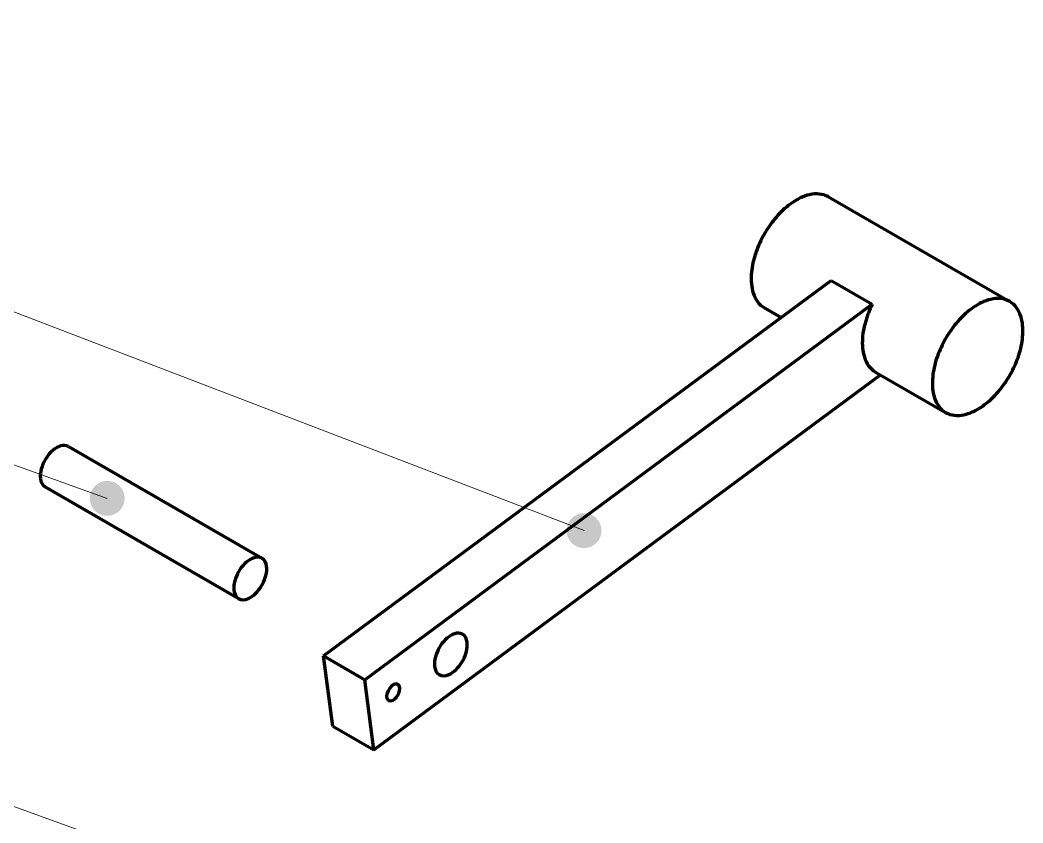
# Model space of a CAD drawing. Header units: millimetres. Extents: x 0 to 841, y 0 to 594.
# Drawn here: x 273.55 to 307.99, y 451.87 to 479.44 of the extents above; entities that cross this region are included whole.
import ezdxf

# ---------------------------------------------------------------- set-up
doc = ezdxf.new("R2010")
doc.units = ezdxf.units.MM
doc.layers.add('01-VISIBLE', color=7, linetype='CONTINUOUS', lineweight=70)
doc.layers.add('08-FINA', color=5, linetype='CONTINUOUS', lineweight=18)

msp = doc.modelspace()

# ---------------------------------------------------------------- hatches: boundary and pattern name
at = {"layer": '08-FINA'}
h = msp.add_hatch(color=7, dxfattribs=at)
h.dxf.hatch_style = 1
edge = h.paths.add_edge_path()
edge.add_arc((276.543, 463.016), 0.6, 0, 360)
h = msp.add_hatch(color=7, dxfattribs=at)
h.dxf.hatch_style = 1
edge = h.paths.add_edge_path()
edge.add_arc((292.916, 461.907), 0.6, 0, 360)

# ---------------------------------------------------------------- linework, layer by layer
at = {"layer": '01-VISIBLE'}
for p, q in [((301.309, 473.367), (307.531, 469.775)), ((283.969, 457.604), (301.398, 470.495)), ((301.398, 470.495), (302.812, 469.678)), ((285.384, 456.787), (302.812, 469.678)), ((299.109, 469.557), (299.682, 469.226)), ((302.927, 467.352), (305.331, 465.964)), ((285.699, 454.382), (303.1, 467.252)), ((275.208, 464.797), (281.855, 460.959)), ((274.408, 463.411), (281.055, 459.574)), ((284.284, 455.198), (283.969, 457.604)), ((283.969, 457.604), (285.384, 456.787)), ((285.699, 454.382), (285.384, 456.787)), ((284.284, 455.198), (285.699, 454.382))]:
    msp.add_line(p, q, dxfattribs=at)
for points in [[(301.309, 473.367), (301.234, 473.405), (301.156, 473.434), (301.075, 473.454), (300.993, 473.466), (300.91, 473.47), (300.826, 473.467), (300.744, 473.458), (300.662, 473.442), (300.581, 473.421), (300.502, 473.395), (300.424, 473.365), (300.348, 473.332), (300.273, 473.294), (300.201, 473.254), (300.129, 473.21), (300.06, 473.164), (299.992, 473.116)], [(299.992, 473.116), (299.928, 473.067), (299.865, 473.016), (299.804, 472.963), (299.744, 472.908), (299.685, 472.852), (299.629, 472.794), (299.573, 472.735), (299.519, 472.674), (299.467, 472.613), (299.416, 472.55), (299.366, 472.486), (299.318, 472.421), (299.271, 472.354), (299.226, 472.287), (299.182, 472.219), (299.14, 472.15), (299.099, 472.08), (299.059, 472.009), (299.022, 471.938), (298.985, 471.865), (298.95, 471.792), (298.917, 471.718), (298.886, 471.643), (298.856, 471.568), (298.828, 471.492), (298.801, 471.415), (298.777, 471.338), (298.754, 471.26), (298.734, 471.182), (298.715, 471.103), (298.699, 471.024), (298.685, 470.944), (298.673, 470.864), (298.664, 470.783), (298.658, 470.703), (298.654, 470.622), (298.653, 470.541), (298.656, 470.46), (298.662, 470.379), (298.672, 470.298), (298.685, 470.219), (298.703, 470.14), (298.726, 470.062), (298.754, 469.986), (298.787, 469.912), (298.826, 469.841), (298.871, 469.773), (298.921, 469.71), (298.978, 469.652), (299.041, 469.601), (299.109, 469.557)], [(305.331, 465.964), (305.403, 465.928), (305.478, 465.9), (305.556, 465.879), (305.635, 465.867), (305.716, 465.861), (305.796, 465.863), (305.876, 465.871), (305.955, 465.884), (306.033, 465.903), (306.11, 465.927), (306.186, 465.954), (306.26, 465.985), (306.333, 466.02), (306.404, 466.058), (306.473, 466.098), (306.541, 466.141), (306.607, 466.186), (306.672, 466.234), (306.736, 466.284), (306.797, 466.335), (306.858, 466.388), (306.917, 466.443), (306.974, 466.499), (307.03, 466.557), (307.084, 466.616), (307.137, 466.677), (307.189, 466.738), (307.239, 466.801), (307.288, 466.865), (307.336, 466.93), (307.382, 466.996), (307.426, 467.063), (307.469, 467.131), (307.511, 467.2), (307.551, 467.269), (307.59, 467.34), (307.627, 467.411), (307.663, 467.483), (307.697, 467.556), (307.73, 467.629), (307.76, 467.704), (307.79, 467.779), (307.817, 467.854), (307.843, 467.93), (307.867, 468.007), (307.889, 468.084), (307.909, 468.162), (307.927, 468.241), (307.943, 468.32), (307.957, 468.399), (307.968, 468.478), (307.977, 468.558), (307.983, 468.639), (307.986, 468.719), (307.987, 468.799), (307.984, 468.88), (307.977, 468.96), (307.967, 469.04), (307.953, 469.119), (307.935, 469.197), (307.912, 469.274), (307.884, 469.35), (307.851, 469.423), (307.812, 469.493), (307.768, 469.56), (307.717, 469.623), (307.661, 469.68), (307.599, 469.731), (307.531, 469.775)], [(307.531, 469.775), (307.457, 469.812), (307.379, 469.841), (307.298, 469.862), (307.215, 469.874), (307.132, 469.878), (307.049, 469.875), (306.966, 469.865), (306.884, 469.849), (306.804, 469.829), (306.724, 469.803), (306.647, 469.773), (306.571, 469.739), (306.496, 469.702), (306.423, 469.661), (306.352, 469.618), (306.283, 469.572), (306.215, 469.523)], [(302.812, 469.678), (302.777, 469.605), (302.743, 469.53), (302.711, 469.455), (302.68, 469.379), (302.652, 469.303), (302.625, 469.226), (302.6, 469.148), (302.577, 469.07), (302.556, 468.991), (302.537, 468.912), (302.52, 468.832), (302.505, 468.751), (302.493, 468.671), (302.483, 468.59), (302.477, 468.508), (302.472, 468.427), (302.471, 468.345), (302.474, 468.263), (302.479, 468.182), (302.489, 468.101), (302.502, 468.02), (302.52, 467.941), (302.543, 467.862), (302.571, 467.785), (302.604, 467.711), (302.643, 467.639), (302.688, 467.571), (302.739, 467.507), (302.796, 467.449), (302.859, 467.397), (302.927, 467.352)], [(306.215, 469.523), (306.15, 469.474), (306.087, 469.423), (306.026, 469.37), (305.966, 469.315), (305.908, 469.259), (305.851, 469.201), (305.796, 469.142), (305.742, 469.082), (305.689, 469.02), (305.638, 468.957), (305.589, 468.893), (305.541, 468.828), (305.494, 468.762), (305.448, 468.695), (305.405, 468.626), (305.362, 468.557), (305.321, 468.487), (305.282, 468.417), (305.244, 468.345), (305.208, 468.273), (305.173, 468.199), (305.14, 468.125), (305.108, 468.051), (305.078, 467.975), (305.05, 467.899), (305.024, 467.823), (305, 467.746), (304.977, 467.668), (304.956, 467.589), (304.938, 467.511), (304.922, 467.431), (304.907, 467.351), (304.896, 467.271), (304.887, 467.191), (304.88, 467.11), (304.876, 467.029), (304.876, 466.948), (304.878, 466.867), (304.884, 466.786), (304.894, 466.706), (304.908, 466.626), (304.926, 466.547), (304.949, 466.469), (304.976, 466.393), (305.01, 466.319), (305.048, 466.248), (305.093, 466.181), (305.144, 466.118), (305.201, 466.06), (305.263, 466.008), (305.331, 465.964)], [(274.808, 464.757), (274.738, 464.712), (274.672, 464.659), (274.61, 464.602), (274.553, 464.54), (274.5, 464.475), (274.452, 464.406), (274.408, 464.335), (274.368, 464.261), (274.333, 464.184), (274.303, 464.106), (274.278, 464.026), (274.259, 463.944), (274.247, 463.861), (274.242, 463.777), (274.247, 463.693), (274.264, 463.611), (274.295, 463.533), (274.343, 463.464), (274.408, 463.411)], [(275.208, 464.797), (275.143, 464.824), (275.074, 464.834), (275.004, 464.83), (274.936, 464.814), (274.87, 464.789), (274.808, 464.757)], [(281.455, 460.92), (281.384, 460.874), (281.318, 460.822), (281.257, 460.765), (281.2, 460.703), (281.147, 460.637), (281.099, 460.569), (281.055, 460.497), (281.015, 460.423), (280.98, 460.347), (280.949, 460.269), (280.925, 460.188), (280.906, 460.106), (280.893, 460.023), (280.889, 459.939), (280.894, 459.856), (280.911, 459.773), (280.942, 459.695), (280.99, 459.626), (281.055, 459.574)], [(281.055, 459.574), (281.13, 459.544), (281.21, 459.536), (281.29, 459.547), (281.367, 459.571), (281.44, 459.605), (281.508, 459.647), (281.573, 459.696), (281.633, 459.75), (281.689, 459.808), (281.741, 459.869), (281.79, 459.934), (281.834, 460.001), (281.874, 460.071), (281.911, 460.143), (281.942, 460.217), (281.97, 460.293), (281.992, 460.371), (282.008, 460.45), (282.018, 460.53), (282.02, 460.611), (282.014, 460.691), (281.996, 460.77), (281.965, 460.844), (281.918, 460.909), (281.855, 460.959)], [(281.855, 460.959), (281.79, 460.986), (281.721, 460.997), (281.651, 460.993), (281.583, 460.977), (281.517, 460.952), (281.455, 460.92)], [(288.742, 458.349), (288.677, 458.376), (288.608, 458.386), (288.538, 458.382), (288.47, 458.366), (288.404, 458.342), (288.342, 458.31)], [(288.342, 458.31), (288.272, 458.264), (288.206, 458.212), (288.144, 458.154), (288.087, 458.092), (288.035, 458.027), (287.986, 457.958), (287.942, 457.887), (287.902, 457.813), (287.867, 457.737), (287.837, 457.658), (287.812, 457.578), (287.793, 457.496), (287.781, 457.413), (287.776, 457.329), (287.781, 457.245), (287.798, 457.163), (287.829, 457.085), (287.877, 457.016), (287.942, 456.964)], [(287.942, 456.964), (288.017, 456.934), (288.097, 456.926), (288.177, 456.936), (288.254, 456.96), (288.327, 456.995), (288.396, 457.037), (288.46, 457.086), (288.52, 457.139), (288.576, 457.197), (288.629, 457.259), (288.677, 457.323), (288.721, 457.391), (288.762, 457.461), (288.798, 457.533), (288.83, 457.607), (288.857, 457.683), (288.879, 457.761), (288.895, 457.84), (288.905, 457.92), (288.907, 458), (288.901, 458.081), (288.883, 458.159), (288.852, 458.234), (288.805, 458.299), (288.742, 458.349)], [(286.522, 456.627), (286.496, 456.638), (286.469, 456.642), (286.441, 456.64), (286.413, 456.634), (286.387, 456.624), (286.362, 456.611)], [(286.362, 456.611), (286.29, 456.556), (286.231, 456.487), (286.184, 456.408), (286.151, 456.323), (286.136, 456.233), (286.147, 456.143), (286.202, 456.073)], [(286.202, 456.073), (286.28, 456.059), (286.356, 456.085), (286.422, 456.132), (286.477, 456.191), (286.522, 456.258), (286.557, 456.33), (286.58, 456.407), (286.588, 456.488), (286.573, 456.566), (286.522, 456.627)]]:
    msp.add_lwpolyline(points, dxfattribs=at)
at = {"layer": '08-FINA'}
for p, q in [((51.201, 554.642), (292.916, 461.907)), ((51.236, 543.736), (276.543, 463.016)), ((51.232, 532.724), (283.572, 448.737))]:
    msp.add_line(p, q, dxfattribs=at)

doc.saveas('drawing.dxf')
